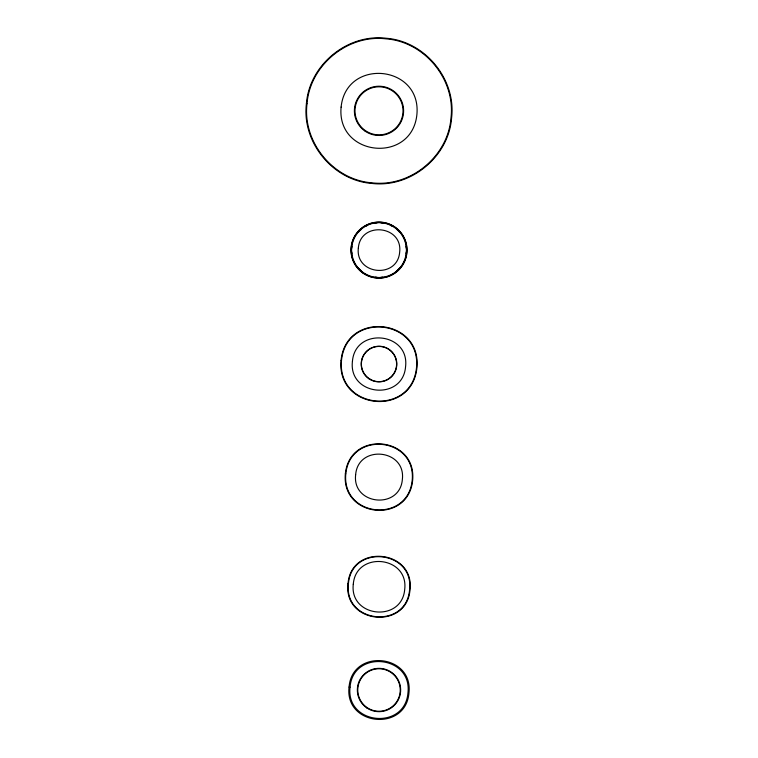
<?xml version="1.0" encoding="UTF-8"?>
<svg xmlns="http://www.w3.org/2000/svg" width="758" height="758" viewBox="0 0 758 758"><rect width="100%" height="100%" fill="white"/><g stroke="black" fill="none" stroke-linecap="round" stroke-linejoin="round"><path stroke-width="1.14" d="M406.212 252.044A27.288 27.288 0 0 1 406.004 253.977M399.618 267.962A27.288 27.288 0 0 1 396.87 270.72M382.885 277.106A27.288 27.288 0 0 1 380.942 277.314M377.058 277.314A27.288 27.288 0 0 1 375.115 277.106M361.13 270.72A27.288 27.288 0 0 1 358.382 267.962M351.996 253.977A27.288 27.288 0 0 1 351.788 252.044M351.788 248.15A27.288 27.288 0 0 1 351.996 246.217M358.382 232.232A27.288 27.288 0 0 1 361.13 229.475M365.924 226.149A27.288 27.288 0 0 1 367.668 225.278M375.115 223.089A27.288 27.288 0 0 1 377.058 222.88M380.942 222.88A27.288 27.288 0 0 1 382.885 223.089M390.332 225.278A27.288 27.288 0 0 1 392.076 226.149M396.87 229.475A27.288 27.288 0 0 1 399.618 232.232M406.004 246.217A27.288 27.288 0 0 1 406.212 248.15M306.412 103.694C301.693 142.4 332.97 180.508 371.846 183.427C410.552 188.145 448.66 156.868 451.588 117.992C456.307 79.287 425.03 41.178 386.154 38.251C347.448 33.532 309.34 64.809 306.412 103.694M307.009 103.751C302.328 142.134 333.349 179.93 371.913 182.83C410.296 187.51 448.092 156.489 450.991 117.926C455.672 79.543 424.651 41.747 386.087 38.848C347.704 34.167 309.908 65.188 307.009 103.751M341.109 107.105C336.325 156.773 411.897 164.221 416.891 114.572C421.675 64.904 346.103 57.456 341.109 107.105M341.081 360.306C336.277 410.012 411.926 417.469 416.919 367.782C421.723 318.076 346.074 310.619 341.081 360.306M341.498 360.353C336.751 409.5 411.566 416.872 416.502 367.734C421.249 318.587 346.434 311.216 341.498 360.353M345.364 473.778C341.109 517.866 408.211 524.479 412.636 480.411C416.891 436.324 349.789 429.71 345.364 473.778M345.8 473.826C341.593 517.344 407.832 523.873 412.2 480.364C416.407 436.835 350.168 430.317 345.8 473.826M352.423 361.424C348.329 395.989 402.849 401.361 405.577 366.664C409.671 332.099 355.151 326.726 352.423 361.424M358.335 248.065C355.151 274.936 397.543 279.115 399.665 252.13C402.849 225.259 360.457 221.08 358.335 248.065M347.998 583.707C343.232 624.024 406.819 630.286 410.002 589.819C414.768 549.503 351.181 543.24 347.998 583.707M348.415 583.745C343.706 623.531 406.449 629.709 409.585 589.771C414.294 549.995 351.551 543.818 348.415 583.745M355.635 474.792C352.034 505.179 399.968 509.897 402.365 479.397C405.966 449.011 358.032 444.292 355.635 474.792M353.285 584.229C349.324 617.666 402.072 622.868 404.715 589.298C408.676 555.851 355.928 550.659 353.285 584.229M349.059 687.061C344.445 726.003 405.871 732.057 408.941 692.964C413.555 654.012 352.129 647.967 349.059 687.061M350.044 687.155C345.591 724.809 404.98 730.655 407.956 692.859C412.409 655.215 353.02 649.36 350.044 687.155M369.023 378.792A17.804 17.804 0 0 0 396.766 365.318A17.804 17.804 0 0 0 371.221 348.026A17.804 17.804 0 0 0 369.023 378.792M370.188 379.303A17.614 17.614 0 0 0 396.614 364.048A17.614 17.614 0 0 0 370.188 348.784A17.614 17.614 0 0 0 370.188 379.303M365.29 273.846A27.421 27.421 0 0 0 406.421 250.093A27.421 27.421 0 0 0 365.29 226.348A27.421 27.421 0 0 0 365.29 273.846M365.081 274.207A27.847 27.847 0 0 0 406.847 250.093A27.847 27.847 0 0 0 365.081 225.988A27.847 27.847 0 0 0 365.081 274.207M363.281 273.325A28.046 28.046 0 0 0 406.97 252.101A28.046 28.046 0 0 0 366.749 224.87A28.046 28.046 0 0 0 363.281 273.325M365.204 131.219A24.607 24.607 0 0 0 403.55 112.591A24.607 24.607 0 0 0 368.246 88.705A24.607 24.607 0 0 0 365.204 131.219M365.536 130.736A24.029 24.029 0 0 0 402.972 112.554A24.029 24.029 0 0 0 368.502 89.226A24.029 24.029 0 0 0 365.536 130.736M366.863 707.944A21.66 21.66 0 0 0 400.603 691.552A21.66 21.66 0 0 0 369.534 670.527A21.66 21.66 0 0 0 366.863 707.944M367.09 707.602A21.252 21.252 0 0 0 400.196 691.523A21.252 21.252 0 0 0 369.714 670.896A21.252 21.252 0 0 0 367.09 707.602"/></g></svg>
